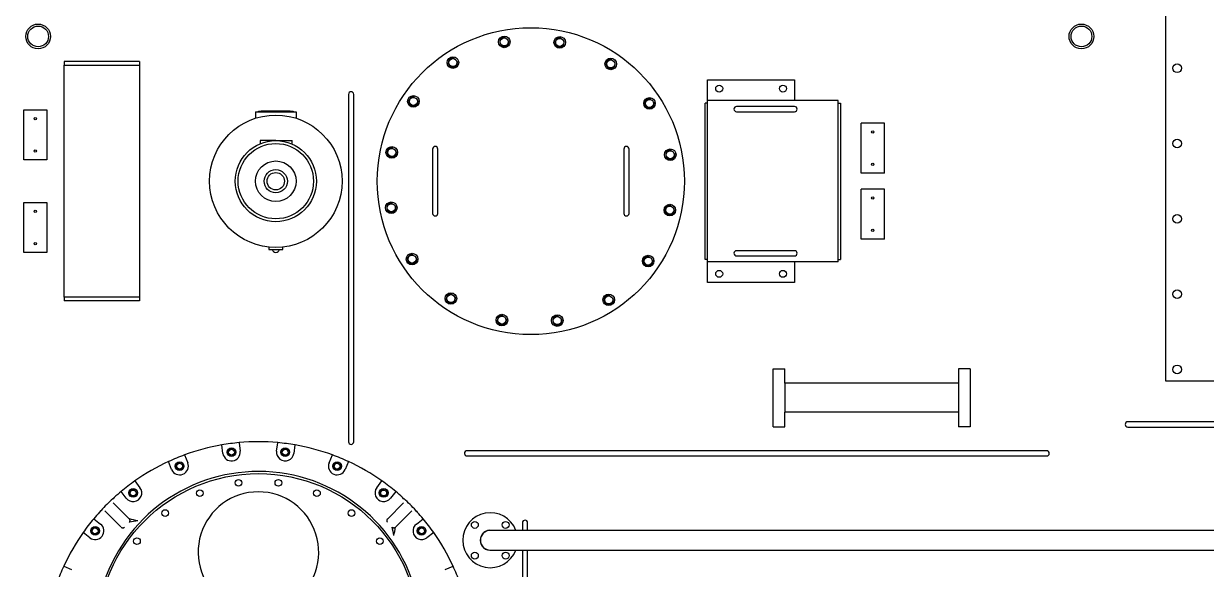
# Model space of a CAD drawing. Header units: millimetres. Extents: x 89978 to 501025, y -351975 to 837171.
# Drawn here: x 137848 to 139889, y -211956 to -211014 of the extents above; entities that cross this region are included whole.
import ezdxf

# ---------------------------------------------------------------- set-up
doc = ezdxf.new("R2010")
doc.units = ezdxf.units.MM
doc.header["$LTSCALE"] = 150
doc.layers.add('------00 Switch Gear_154kV', color=4, linetype='Continuous')

# ---------------------------------------------------------------- blocks, each defined once
blk = doc.blocks.new('X-1F-PLAN$0$top tr')
at = {"layer": '------00 Switch Gear_154kV', "linetype": 'Continuous'}
for p, q in [((323161.5, 114808.9), (323161.5, 114264.9)), ((323170.5, 114264.9), (323170.5, 114808.9)), ((323303.8, 114298.2), (323290.2, 114292.6)), ((323961.9, 114292.6), (323948.3, 114298.2)), ((323193.8, 114264.9), (321581.5, 114264.9)), ((323226, 114264.9), (323193.8, 114264.9)), ((321581.5, 114230.9), (323193.8, 114230.9)), ((323161.5, 114230.9), (323161.5, 114226.9)), ((323170.5, 114226.9), (323170.5, 114230.9)), ((323193.8, 114230.9), (323226, 114230.9)), ((323323.6, 114234.8), (323335.3, 114243.7)), ((323916.8, 114243.7), (323928.5, 114234.8)), ((323161.5, 114226.9), (323161.5, 114217.9)), ((323170.5, 114217.9), (323170.5, 114226.9)), ((323353.5, 114219.9), (323341.9, 114211)), ((323361.3, 114197.4), (323388.8, 114224.8)), ((323402.9, 114210.7), (323375.5, 114183.2)), ((323389.3, 114225.4), (323389.4, 114225.5)), ((323395.1, 114225.4), (323395, 114225.3)), ((323403.4, 114216.9), (323403.5, 114217)), ((323403.6, 114211.3), (323403.5, 114211.2)), ((323848.6, 114211.2), (323848.5, 114211.3)), ((323848.6, 114217), (323848.7, 114216.9)), ((323876.6, 114183.2), (323849.2, 114210.7)), ((323857.1, 114225.3), (323857, 114225.4)), ((323862.7, 114225.5), (323862.8, 114225.4)), ((323863.3, 114224.8), (323890.8, 114197.4)), ((323910.2, 114211), (323898.6, 114219.9)), ((323897.6, 114196.6), (323900.1, 114199.4)), ((323377.5, 114173.9), (323374.7, 114176.4)), ((323389.1, 114163.8), (323398, 114175.4)), ((323854.1, 114175.4), (323863, 114163.8)), ((323421.8, 114157.2), (323412.9, 114145.5)), ((323839.2, 114145.5), (323830.3, 114157.2)), ((323470.7, 114112.1), (323476.3, 114125.7)), ((323775.8, 114125.7), (323781.4, 114112.1)), ((323504.1, 114114.2), (323498.4, 114100.7)), ((323753.7, 114100.7), (323748, 114114.2)), ((322275, 114102.4), (322266, 114102.4)), ((322266, 114093.4), (322275, 114093.4)), ((323257, 114102.4), (322275, 114102.4)), ((322275, 114093.4), (323257, 114093.4)), ((323266, 114102.4), (323257, 114102.4)), ((323257, 114093.4), (323266, 114093.4)), ((323562.9, 114083.4), (323564.8, 114097.9)), ((323594.6, 114094), (323592.7, 114079.5)), ((323659.4, 114079.5), (323657.5, 114094)), ((323687.3, 114097.9), (323689.2, 114083.4)), ((323461.5, 114077.9), (323461.5, 114068.9)), ((323461.5, 114068.9), (323461.5, 113486.9)), ((323470.5, 114068.9), (323470.5, 114077.9)), ((323470.5, 113486.9), (323470.5, 114068.9)), ((322117, 114052.4), (321733, 114052.4)), ((322126, 114052.4), (322117, 114052.4)), ((322398, 114051.9), (322418, 114051.9)), ((322398, 113951.9), (322398, 114051.9)), ((322418, 114026.9), (322418, 114051.9)), ((322718, 114051.9), (322718, 114026.9)), ((322738, 114051.9), (322718, 114051.9)), ((322738, 114051.9), (322738, 113951.9)), ((321733, 114043.4), (322117, 114043.4)), ((322117, 114043.4), (322126, 114043.4)), ((322418, 114026.9), (322455.4, 114026.9)), ((322418, 113976.9), (322418, 114026.9)), ((322455.4, 114026.9), (322680.7, 114026.9)), ((322680.7, 114026.9), (322718, 114026.9)), ((322718, 113976.9), (322718, 114026.9)), ((322061, 113972.9), (320571, 113972.9)), ((322061, 113282.9), (322061, 113972.9)), ((322418, 113976.9), (322455.4, 113976.9)), ((322418, 113951.9), (322418, 113976.9)), ((322455.4, 113976.9), (322680.7, 113976.9)), ((322680.7, 113976.9), (322718, 113976.9)), ((322718, 113976.9), (322718, 113951.9)), ((322398, 113951.9), (322418, 113951.9)), ((322738, 113951.9), (322718, 113951.9)), ((323831, 113834.4), (323961, 113834.4)), ((323831, 113828.4), (323831, 113834.4)), ((323831, 113427.4), (323831, 113828.4)), ((323831, 113828.4), (323961, 113828.4)), ((323961, 113828.4), (323961, 113834.4)), ((323961, 113828.4), (323961, 113427.4)), ((322701, 113767.4), (322701, 113802.9)), ((322701, 113802.9), (322851, 113802.9)), ((322851, 113802.9), (322851, 113767.4)), ((322621.5, 113492.9), (322621.5, 113762.9)), ((322626, 113762.9), (322621.5, 113762.9)), ((322626, 113767.4), (322626, 113488.4)), ((322626, 113767.4), (322851, 113767.4)), ((322851, 113767.4), (322851, 113488.4)), ((322851, 113762.9), (322855.5, 113762.9)), ((322855.5, 113762.9), (322855.5, 113492.9)), ((322714.5, 113756.9), (322701, 113756.9)), ((322701, 113747.9), (322714.5, 113747.9)), ((322787.5, 113756.9), (322714.5, 113756.9)), ((322714.5, 113747.9), (322787.5, 113747.9)), ((322801, 113756.9), (322787.5, 113756.9)), ((322787.5, 113747.9), (322801, 113747.9)), ((323584, 113745.3), (323584, 113741.3)), ((323607.5, 113745.8), (323584.5, 113745.8)), ((323608, 113741.6), (323608, 113745.3)), ((323991, 113664.9), (323991, 113750.9)), ((323991, 113750.9), (324031, 113750.9)), ((324031, 113750.9), (324031, 113664.9)), ((322546, 113727.9), (322546, 113641.9)), ((322546, 113727.9), (322586, 113727.9)), ((322586, 113727.9), (322586, 113641.9)), ((322986.5, 113683.4), (322986.5, 113678.9)), ((322986.5, 113678.9), (322986.5, 113576.9)), ((322995.5, 113678.9), (322995.5, 113683.4)), ((322995.5, 113576.9), (322995.5, 113678.9)), ((323316.5, 113683.4), (323316.5, 113678.9)), ((323316.5, 113678.9), (323316.5, 113576.9)), ((323325.5, 113678.9), (323325.5, 113683.4)), ((323325.5, 113576.9), (323325.5, 113678.9)), ((324031, 113664.9), (323991, 113664.9)), ((322546, 113641.9), (322586, 113641.9)), ((322546, 113613.9), (322546, 113527.9)), ((322546, 113613.9), (322586, 113613.9)), ((322586, 113613.9), (322586, 113527.9)), ((322986.5, 113576.9), (322986.5, 113572.4)), ((322995.5, 113572.4), (322995.5, 113576.9)), ((323316.5, 113576.9), (323316.5, 113572.4)), ((323325.5, 113572.4), (323325.5, 113576.9)), ((323991, 113504.9), (323991, 113590.9)), ((323991, 113590.9), (324031, 113590.9)), ((324031, 113590.9), (324031, 113504.9)), ((323567.8, 113563.7), (323567.8, 113557.9)), ((323596, 113557.9), (323567.8, 113557.9)), ((323596, 113557.9), (323622.7, 113557.9)), ((323622.7, 113557.9), (323622.7, 113563.2)), ((322546, 113527.9), (322586, 113527.9)), ((323561, 113508), (323561, 113519.2)), ((323631, 113508), (323631, 113519.2)), ((322626, 113492.9), (322621.5, 113492.9)), ((322714.5, 113507.9), (322701, 113507.9)), ((322701, 113498.9), (322714.5, 113498.9)), ((322787.5, 113507.9), (322714.5, 113507.9)), ((322714.5, 113498.9), (322787.5, 113498.9)), ((322801, 113507.9), (322787.5, 113507.9)), ((322787.5, 113498.9), (322801, 113498.9)), ((322851, 113492.9), (322855.5, 113492.9)), ((323631, 113508), (323561, 113508)), ((323566, 113507), (323566, 113508)), ((323571, 113507), (323566, 113507)), ((323571, 113507), (323621, 113507)), ((323626, 113507), (323621, 113507)), ((323626, 113508), (323626, 113507)), ((324031, 113504.9), (323991, 113504.9)), ((322626, 113488.4), (322851, 113488.4)), ((322701, 113452.9), (322701, 113488.4)), ((322851, 113488.4), (322851, 113452.9)), ((323461.5, 113486.9), (323461.5, 113477.9)), ((323470.5, 113477.9), (323470.5, 113486.9)), ((322851, 113452.9), (322701, 113452.9)), ((323961, 113427.4), (323831, 113427.4)), ((323831, 113421.4), (323831, 113427.4)), ((323831, 113421.4), (323961, 113421.4)), ((323961, 113421.4), (323961, 113427.4))]:
    blk.add_line(p, q, dxfattribs=at)
for centre, radius in [((323626, 114410.4), 277.5), ((323199.5, 114274.5), 6), ((323252.6, 114274.5), 6), ((323416.6, 114249.7), 5.75), ((323835.5, 114249.7), 5.75), ((323199.5, 114221.4), 6), ((323252.6, 114221.4), 6), ((323344.4, 114231.8), 7.5), ((323344.4, 114231.8), 5.05), ((323907.7, 114231.8), 7.5), ((323907.7, 114231.8), 5.05), ((323465.3, 114201), 5.75), ((323786.8, 114201), 5.75), ((323409.9, 114166.3), 7.5), ((323409.9, 114166.3), 5.05), ((323525, 114166.5), 5.75), ((323727.1, 114166.5), 5.75), ((323842.2, 114166.3), 7.5), ((323842.2, 114166.3), 5.05), ((323591.6, 114148.7), 5.75), ((323660.5, 114148.7), 5.75), ((323490.2, 114120), 7.5), ((323761.9, 114120), 7.5), ((323490.2, 114120), 5.05), ((323761.9, 114120), 5.05), ((323579.7, 114096), 7.5), ((323579.7, 114096), 5.05), ((323672.4, 114096), 7.5), ((323672.4, 114096), 5.05), ((322041, 113952.9), 7.5), ((323156, 113627.9), 265), ((323110.3, 113868.6), 10), ((323110.3, 113868.6), 6.92), ((323205.9, 113867.8), 10), ((323205.9, 113867.8), 6.92), ((323021.6, 113832.8), 10), ((323021.6, 113832.8), 6.92), ((323293.9, 113830.5), 10), ((322041, 113822.9), 7.5), ((323293.9, 113830.5), 6.92), ((322721, 113787.9), 6), ((322831, 113787.9), 6), ((322953.5, 113765.8), 10), ((322953.5, 113765.8), 6.92), ((323360.9, 113762.4), 10), ((323360.9, 113762.4), 6.92), ((323596, 113627.9), 114.3), ((324011, 113735.9), 2), ((322041, 113692.9), 7.5), ((322566, 113712.9), 2), ((323596, 113627.9), 70), ((322916.2, 113677.8), 10), ((322916.2, 113677.8), 6.92), ((323396.7, 113673.7), 10), ((323396.7, 113673.7), 6.92), ((323596, 113627.9), 65), ((324011, 113679.9), 2), ((322566, 113656.9), 2), ((323596, 113627.9), 35), ((323596, 113627.9), 20), ((323596, 113627.9), 15), ((322566, 113598.9), 2), ((322915.4, 113582.2), 10), ((322915.4, 113582.2), 6.92), ((323395.9, 113578.1), 10), ((323395.9, 113578.1), 6.92), ((324011, 113575.9), 2), ((322041, 113562.9), 7.5), ((322566, 113542.9), 2), ((324011, 113519.9), 2), ((322951.2, 113493.5), 10), ((322951.2, 113493.5), 6.92), ((323358.6, 113490.1), 10), ((323358.6, 113490.1), 6.92), ((322721, 113467.9), 6), ((322831, 113467.9), 6), ((322041, 113432.9), 7.5), ((323018.2, 113425.4), 10), ((323018.2, 113425.4), 6.92), ((323290.4, 113423.1), 10), ((323290.4, 113423.1), 6.92), ((322206, 113377.9), 21.4), ((322206, 113377.9), 17.9), ((323106.2, 113388.1), 10), ((323106.2, 113388.1), 6.92), ((323201.8, 113387.3), 10), ((323201.8, 113387.3), 6.92), ((324006, 113377.9), 21.4), ((324006, 113377.9), 17.9)]:
    blk.add_circle(centre, radius, dxfattribs=at)
for centre, radius, start, end in [((323626, 114410.4), 281.2, 109.5251, 55.4749), ((323626, 114268.4), 104, 124.5931, 55.4969), ((323626, 114447.9), 370, 200.1766, 204.8234), ((323626, 114447.9), 370, 335.1766, 339.8234), ((323226, 114247.9), 47.5, 0, 159.029), ((323626, 114447.9), 370, 204.8234, 215.1766), ((323626, 114447.9), 370, 324.8234, 335.1766), ((323226, 114247.9), 47.5, 200.971, 0), ((323226, 114247.9), 17.2, 0, 99.7665), ((323226, 114247.9), 17.2, 260.2335, 0), ((323226, 114247.9), 17, 0, 90), ((323226, 114247.9), 17, 270, 0), ((323626, 114447.9), 370, 215.1766, 219.8234), ((323344.4, 114231.8), 15, 307.5, 127.5), ((323344.4, 114231.8), 6, 255, 195), ((324117.8, 114074.1), 744, 167.1265, 168.2627), ((324150, 114365.6), 767.8, 189.4203, 190.5165), ((323907.7, 114231.8), 15, 52.5, 232.5), ((323907.7, 114231.8), 6, 255, 195), ((323626, 114447.9), 370, 320.1766, 324.8234), ((323166, 114217.9), 4.5, 180, 0), ((323626, 114447.9), 370, 219.8234, 222.2115), ((323392.2, 114222.5), 4, 43.9344, 134.7927), ((323400.6, 114214.1), 4, 315.1912, 46.0817), ((323708.4, 114971.9), 767.8, 279.4203, 280.5165), ((323999.9, 114939.7), 744, 257.1265, 258.2627), ((323851.4, 114214.1), 4, 133.9118, 224.8153), ((323859.9, 114222.5), 4, 45.1912, 136.0817), ((323626, 114447.9), 370, 317.7885, 320.1766), ((323626, 114447.9), 370, 222.7925, 227.2069), ((323626, 114447.9), 370, 312.7925, 317.2069), ((323626, 114447.9), 370, 227.7885, 230.1766), ((323409.9, 114166.3), 15, 322.5, 142.5), ((323409.9, 114166.3), 6, 255, 195), ((323842.2, 114166.3), 15, 37.5, 217.5), ((323842.2, 114166.3), 6, 255, 195), ((323626, 114447.9), 370, 309.8234, 312.2115), ((323626.2, 114447.8), 369.8, 312.2115, 312.7928), ((323626, 114447.9), 370, 230.1766, 234.8234), ((323626, 114447.9), 370, 305.1766, 309.8234), ((323626, 114447.9), 370, 234.8234, 245.1766), ((323490.2, 114120), 15, 337.5, 157.5), ((323490.2, 114120), 6, 255, 195), ((323761.9, 114120), 15, 22.5, 202.5), ((323761.9, 114120), 6, 255, 195), ((323626, 114447.9), 370, 294.8234, 305.1766), ((323626, 114447.9), 370, 245.1766, 249.8234), ((323579.7, 114096), 15, 352.5, 172.5), ((323672.4, 114096), 15, 7.5, 187.5), ((323626, 114447.9), 370, 290.1766, 294.8234), ((322266, 114097.9), 4.5, 90, 270), ((323266, 114097.9), 4.5, 0, 90), ((323266, 114097.9), 4.5, 270, 0), ((323626, 114447.9), 370, 249.8234, 260.1766), ((323579.7, 114096), 6, 255, 195), ((323672.4, 114096), 6, 255, 195), ((323626, 114447.9), 370, 279.8234, 290.1766), ((323466, 114077.9), 4.5, 0, 180), ((323626, 114447.9), 370, 260.1766, 264.8234), ((323626, 114447.9), 370, 264.8234, 275.1766), ((323626, 114447.9), 370, 275.1766, 279.8234), ((322126, 114047.9), 4.5, 0, 90), ((322126, 114047.9), 4.5, 270, 0), ((323110.3, 113868.6), 8, 255, 195), ((323205.9, 113867.8), 8, 255, 195), ((323021.6, 113832.8), 8, 255, 195), ((323293.9, 113830.5), 8, 255, 195), ((322953.5, 113765.8), 8, 255, 195), ((323360.9, 113762.4), 8, 255, 195), ((322701, 113752.4), 4.5, 90, 270), ((322801, 113752.4), 4.5, 0, 90), ((322801, 113752.4), 4.5, 270, 0), ((323584.5, 113745.3), 0.5, 90, 180), ((323596, 113744.6), 6.27, 90, 168.2803), ((323596, 113744.6), 6.27, 11.7197, 90), ((323607.5, 113745.3), 0.5, 0, 90), ((322916.2, 113677.8), 8, 255, 195), ((322991, 113683.4), 4.5, 0, 180), ((323321, 113683.4), 4.5, 0, 180), ((323396.7, 113673.7), 8, 255, 195), ((322915.4, 113582.2), 8, 255, 195), ((323395.9, 113578.1), 8, 255, 195), ((322991, 113572.4), 4.5, 180, 0), ((323321, 113572.4), 4.5, 180, 0), ((322701, 113503.4), 4.5, 90, 270), ((322801, 113503.4), 4.5, 0, 90), ((322801, 113503.4), 4.5, 270, 0), ((322951.2, 113493.5), 8, 255, 195), ((323358.6, 113490.1), 8, 255, 195), ((323466, 113477.9), 4.5, 180, 0), ((323018.2, 113425.4), 8, 255, 195), ((323290.4, 113423.1), 8, 255, 195), ((323106.2, 113388.1), 8, 255, 195), ((323201.8, 113387.3), 8, 255, 195)]:
    blk.add_arc(centre, radius, start, end, dxfattribs=at)
for centre, major_axis, start_param, end_param in [((323392.2, 114222.7), (-4, 0.04), 3.921552, 5.503229), ((323400.7, 114214.1), (-0.04, 4), 3.92155, 5.503227), ((323851.3, 114214.1), (-0.04, -4), 3.921552, 5.503229), ((323859.9, 114222.7), (-4, -0.04), 3.92155, 5.503227)]:
    blk.add_ellipse(centre, major_axis=major_axis, ratio=0.992291, start_param=start_param, end_param=end_param, dxfattribs=at)
blk.add_open_spline([(323354.5, 114196.6), (323353.7, 114197.5), (323352.8, 114198.4), (323352, 114199.4)], degree=3, dxfattribs=at)
for points, knots in [([(323352, 114199.4), (323352, 114199.3), (323352.1, 114199.3), (323352.2, 114199.2), (323352.3, 114199.1), (323352.5, 114199), (323352.6, 114198.8), (323352.8, 114198.7), (323353, 114198.6), (323353.2, 114198.5), (323353.5, 114198.3), (323353.8, 114198.1), (323354.2, 114197.9), (323354.6, 114197.7), (323354.8, 114197.6), (323354.9, 114197.5)], [0, 0, 0, 0, 0.035332, 0.075572, 0.120813, 0.17112, 0.22654, 0.287109, 0.352853, 0.423794, 0.499948, 0.587199, 0.749974, 0.877131, 1, 1, 1, 1]), ([(323897.2, 114197.5), (323897.2, 114197.5), (323897.4, 114197.6), (323897.6, 114197.7), (323897.8, 114197.9), (323898.1, 114198), (323898.4, 114198.2), (323898.7, 114198.4), (323899, 114198.5), (323899.3, 114198.8), (323899.6, 114199), (323899.9, 114199.2), (323900, 114199.3), (323900.1, 114199.4)], [0, 0, 0, 0, 0.072933, 0.150018, 0.231258, 0.316656, 0.406216, 0.499939, 0.622644, 0.73377, 0.833509, 0.922126, 1, 1, 1, 1]), ([(323375.6, 114176.8), (323375.6, 114176.8), (323375.7, 114176.6), (323375.8, 114176.4), (323376, 114176.2), (323376.1, 114175.9), (323376.3, 114175.6), (323376.4, 114175.3), (323376.6, 114175), (323376.9, 114174.7), (323377.1, 114174.4), (323377.3, 114174.1), (323377.4, 114174), (323377.5, 114173.9)], [0, 0, 0, 0, 0.072933, 0.150018, 0.231258, 0.316656, 0.406216, 0.499939, 0.622644, 0.73377, 0.833509, 0.922126, 1, 1, 1, 1]), ([(323874.6, 114173.9), (323874.7, 114173.9), (323874.7, 114174), (323874.8, 114174.1), (323874.9, 114174.2), (323875, 114174.4), (323875.1, 114174.5), (323875.3, 114174.7), (323875.4, 114174.9), (323875.5, 114175.1), (323875.7, 114175.4), (323875.9, 114175.7), (323876.1, 114176.1), (323876.3, 114176.5), (323876.4, 114176.7), (323876.5, 114176.8)], [0, 0, 0, 0, 0.035332, 0.075572, 0.120813, 0.17112, 0.22654, 0.287109, 0.352853, 0.423794, 0.499948, 0.587199, 0.749974, 0.877131, 1, 1, 1, 1])]:
    blk.add_open_spline(points, degree=3, knots=knots, dxfattribs=at)

msp = doc.modelspace()

# ---------------------------------------------------------------- block references
at = {"layer": '------00 Switch Gear_154kV', "color": 4, "rotation": 180}
msp.add_blockref('X-1F-PLAN$0$top tr', (461879.1, -97658.1), dxfattribs=at)

doc.saveas('drawing.dxf')
